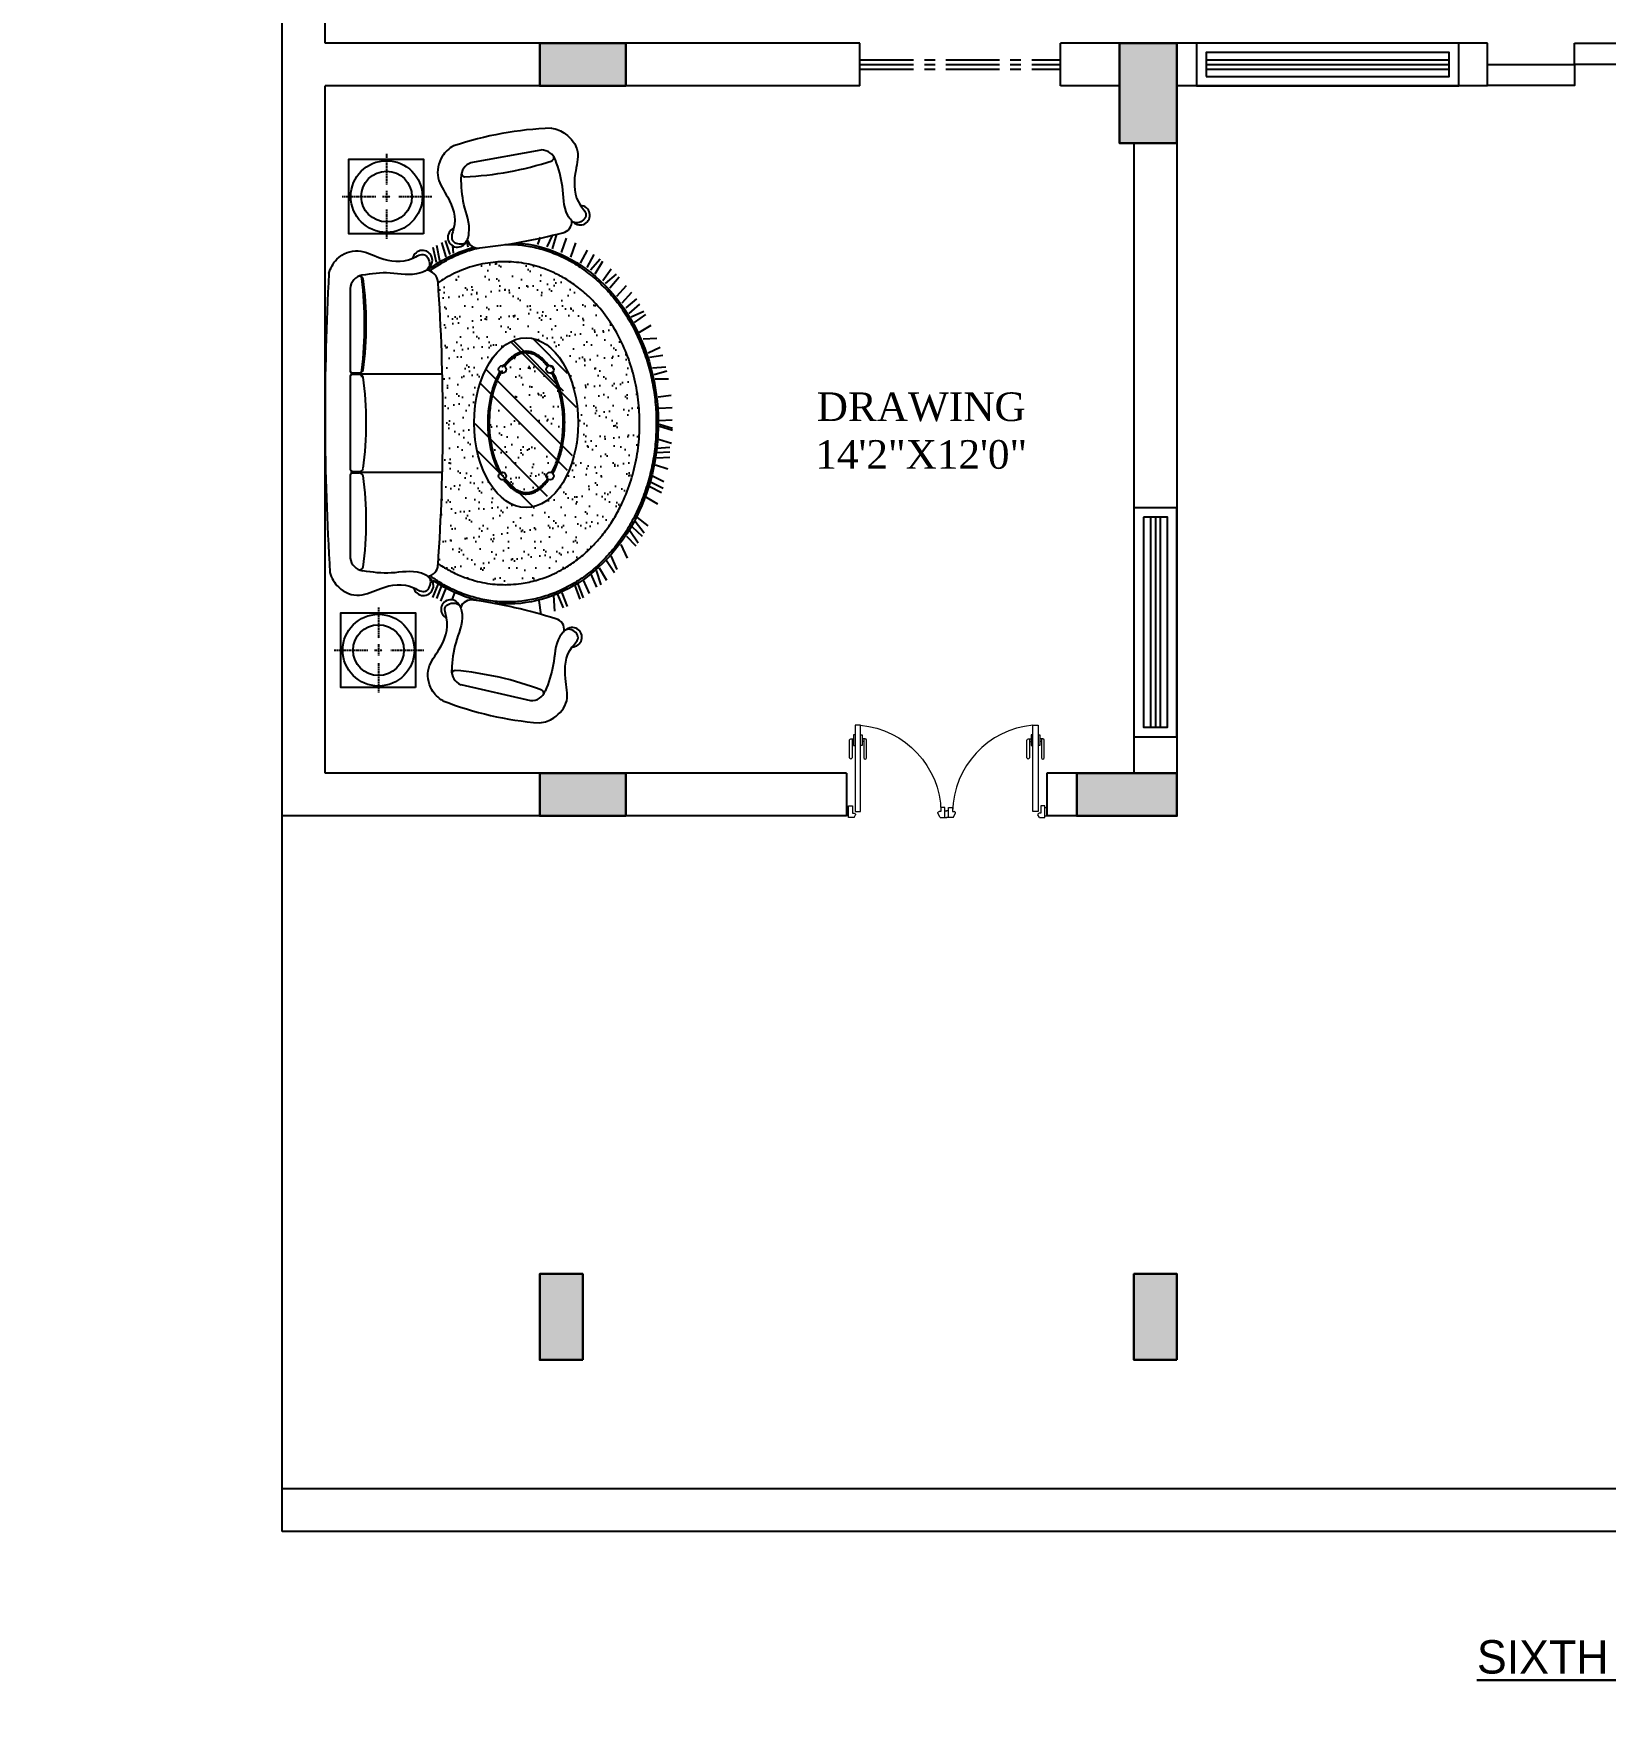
# Model space of a CAD drawing. Header units: inches. Extents: x 204954 to 440946, y -300749 to -143756.
# Drawn here: x 223114 to 223443.4, y -148414.3 to -148063.8 of the extents above; entities that cross this region are included whole.
import ezdxf

# ---------------------------------------------------------------- set-up
doc = ezdxf.new("R2010")
doc.units = ezdxf.units.IN
doc.header["$LTSCALE"] = 9
doc.header["$MEASUREMENT"] = 0
doc.linetypes.add('CENTER', pattern=[2, 1.25, -0.25, 0.25, -0.25])
doc.linetypes.add('DASHED', pattern=[0.75, 0.5, -0.25])
for name, color, linetype in [('2D', 7, 'Continuous'), ('beam framing', 91, 'Continuous'), ('PLAN_FURNITUE', 7, 'Continuous')]:
    doc.layers.add(name, color=color, linetype=linetype)
for name, color, linetype, lineweight in [('COLUMNS', 1, 'Continuous', 30), ('PUERTAS', 40, 'Continuous', 15), ('PUERTAS MADERA', 37, 'Continuous', 13)]:
    doc.layers.add(name, color=color, linetype=linetype, lineweight=lineweight)
doc.layers.add('Hatch', color=7, linetype='Continuous', lineweight=15, true_color=0xa3a3a3)
doc.styles.add('outer', font='arial.ttf', dxfattribs={"height": 24})

# ---------------------------------------------------------------- blocks, each defined once
blk = doc.blocks.new('A$C31806C9B')
at = {"layer": 'Hatch'}
blk.add_hatch(color=256, dxfattribs=at).paths.add_polyline_path([(0, -21), (0, 0), (-12, 0), (-12, -21)])
at = {"layer": 'COLUMNS'}
blk.add_lwpolyline([(-12, 0), (0, 0), (0, -21), (-12, -21)], close=True, dxfattribs=at)
blk = doc.blocks.new('A$C00142961')
at = {"layer": 'Hatch'}
blk.add_hatch(color=256, dxfattribs=at).paths.add_polyline_path([(9, 0), (0, 0), (0, -21), (9, -21)])
at = {"layer": 'COLUMNS'}
blk.add_lwpolyline([(0, 0), (9, 0), (9, -21), (0, -21)], close=True, dxfattribs=at)
blk = doc.blocks.new('A$C5E2070FF')
at = {"layer": 'Hatch'}
blk.add_hatch(color=256, dxfattribs=at).paths.add_polyline_path([(18, -9), (18, 0), (0, 0), (0, -9)])
at = {"layer": 'COLUMNS'}
blk.add_lwpolyline([(18, 0), (18, -9), (0, -9), (0, 0)], close=True, dxfattribs=at)
blk = doc.blocks.new('dgfgf')
at = {"layer": 'PUERTAS', "color": 253}
for p, q in [((-4.11, 20.44), (-3.69, 20.44)), ((-0.94, 20.44), (-1.35, 20.44))]:
    blk.add_line(p, q, dxfattribs=at)
for points in [[(-4.11, 21.16), (-4.11, 16.12, -1), (-4.83, 16.12), (-4.83, 20.8, -0.414214), (-4.47, 21.16), (-3.69, 21.16)], [(-0.94, 21.16), (-0.94, 16.12, 1), (-0.22, 16.12), (-0.22, 20.8, 0.414214), (-0.58, 21.16), (-1.35, 21.16)]]:
    blk.add_lwpolyline(points, format="xyb", dxfattribs=at)
for points in [[(-3.24, 22.24), (-3.69, 22.24), (-3.69, 19.36), (-3.24, 19.36)], [(-1.8, 22.24), (-1.35, 22.24), (-1.35, 19.36), (-1.8, 19.36)]]:
    blk.add_lwpolyline(points, dxfattribs=at)
at = {"layer": 'PUERTAS MADERA'}
for p, q in [((-3.24, 24.85), (-1.8, 24.85)), ((-3.24, 1.63), (-3.24, 24.85)), ((-1.8, 24.85), (-1.8, 1.63)), ((-25.92, 1.8), (-26.46, 1.8)), ((-25.92, 2.7), (-24.84, 2.7)), ((-25.92, 0), (-25.92, 2.7)), ((-24.84, 2.7), (-24.84, 1.63)), ((-24.84, 1.63), (-24.39, 1.63)), ((-24.66, 0), (-24.04, 1.18)), ((-1.8, 1.63), (-3.24, 1.63)), ((-1.5, 0), (-1.88, 0.73)), ((-1.08, 1.18), (-1.53, 1.18)), ((-1.5, 0), (0, 0)), ((-1.08, 3.15), (-1.08, 1.18)), ((0, 3.15), (-1.08, 3.15)), ((0, 0), (0, 3.15)), ((0, 2.7), (0.54, 2.7)), ((0, 0.45), (0.54, 0.45)), ((-25.92, 0), (-26.46, 0)), ((-24.66, 0), (-25.92, 0))]:
    blk.add_line(p, q, dxfattribs=at)
at = {"layer": 'PUERTAS MADERA', "color": 251}
blk.add_arc((-1.08, 1.18), 23.77, 95.224, 178.9225, dxfattribs=at)
at = {"layer": 'PUERTAS MADERA'}
for centre, start, end in [((-24.39, 1.27), 345.0691, 90.0005), ((-1.53, 0.82), 90.0055, 194.9369)]:
    blk.add_arc(centre, 0.36, start, end, dxfattribs=at)
blk = doc.blocks.new('X6FYWEDM')
at = {"linetype": 'DASHED'}
for p, q in [((0, 86), (0, 286)), ((-83, 0), (-306, 0)), ((28, 0), (-26, 0)), ((0, -39), (0, 37)), ((297, 0), (72, 0)), ((0, -286), (0, -78))]:
    blk.add_line(p, q, dxfattribs=at)
blk.add_lwpolyline([(-247, 250), (253, 250), (253, -250), (-247, -250)], close=True)
for radius in [240, 170]:
    blk.add_circle((0, 0), radius)
blk = doc.blocks.new('RXI2KYE2')
at = {"layer": 'PLAN_FURNITUE'}
blk.add_blockref('X6FYWEDM', (0, 1), dxfattribs=at)
blk = doc.blocks.new('SF')
h = blk.add_hatch()
h.set_pattern_fill('AR-SAND', color=5, scale=70, style=0)
h.set_pattern_definition([(37.5, (-24149.07, -13552.19), (-4.40954, 134.87766), [0, -106.4, 0, -119, 0, -113.75]), (7.5, (-24149.07, -13552.2), (123.8844, 197.5502), [0, -57.4, 0, -95.9, 0, -36.75]), (327.5, (-24235.17, -13552.19), (217.98993, 0.39613), [0, -35, 0, -126, 0, -164.5]), (317.5, (-24235.17, -13552.2), (210.4289, 61.4373), [0, -17.5, 0, -82.6, 0, -94.5])])
edge = h.paths.add_edge_path()
edge.add_spline(control_points=[(1437, -1208), (1421, -1219), (1405, -1229), (1368, -1251), (1346, -1262), (1303, -1283), (1281, -1292), (1236, -1309), (1213, -1316), (1167, -1329), (1144, -1334), (1097, -1342), (1073, -1345), (1030, -1349), (1009, -1349), (989, -1349), (985, -1349), (982, -1349), (956, -1349), (934, -1348), (889, -1343), (867, -1340), (822, -1332), (801, -1326), (756, -1314), (733, -1306), (682, -1286), (653, -1273), (598, -1245), (571, -1229), (517, -1192), (491, -1172), (439, -1129), (415, -1106), (356, -1044), (323, -1003), (264, -918), (237, -873), (191, -778), (170, -729), (136, -629), (122, -577), (101, -472), (94, -419), (86, -311), (85, -257), (90, -150), (96, -96), (115, 9), (128, 61), (159, 163), (178, 213), (215, 291), (230, 320), (263, 378), (281, 406), (319, 460), (340, 486), (382, 535), (405, 559), (453, 604), (477, 625), (529, 664), (556, 682), (602, 710), (622, 720), (661, 740), (681, 749), (725, 766), (750, 775), (792, 787), (809, 791), (844, 799), (862, 802), (902, 808), (925, 810), (965, 812), (983, 813), (1018, 812), (1036, 811), (1076, 808), (1099, 805), (1144, 797), (1166, 792), (1211, 780), (1235, 772), (1286, 753), (1315, 741), (1369, 713), (1396, 698), (1426, 678), (1431, 675), (1435, 672)], knot_values=[2.652838, 2.652838, 2.652838, 2.652838, 2.712332, 2.712332, 2.786305, 2.786305, 2.860277, 2.860277, 2.93425, 2.93425, 3.008222, 3.008222, 3.080968, 3.080968, 3.14405, 3.14405, 3.14405, 3.154235, 3.154235, 3.223819, 3.223819, 3.293404, 3.293404, 3.362989, 3.362989, 3.436973, 3.436973, 3.533119, 3.533119, 3.629266, 3.629266, 3.732039, 3.732039, 3.834813, 3.834813, 3.992014, 3.992014, 4.149216, 4.149216, 4.306417, 4.306417, 4.463619, 4.463619, 4.62082, 4.62082, 4.778022, 4.778022, 4.935223, 4.935223, 5.092425, 5.092425, 5.249626, 5.249626, 5.349258, 5.349258, 5.44889, 5.44889, 5.548521, 5.548521, 5.648153, 5.648153, 5.747785, 5.747785, 5.847416, 5.847416, 5.914738, 5.914738, 5.982059, 5.982059, 6.062122, 6.062122, 6.117536, 6.117536, 6.172951, 6.172951, 6.242726, 6.242726, 6.297725, 6.297725, 6.352724, 6.352724, 6.42272, 6.42272, 6.492716, 6.492716, 6.568355, 6.568355, 6.663044, 6.663044, 6.757732, 6.757732, 6.774398, 6.774398, 6.774398, 6.774398], degree=3, periodic=0)
edge.add_arc((15278, -268), 13875, 176.1145, 183.8895, ccw=False)
edge = h.paths.add_edge_path(flags=16)
edge.add_ellipse((846, -272), major_axis=(0, -568), ratio=0.612225, start_angle=0, end_angle=360)
edge = h.paths.add_edge_path(flags=0)
edge.add_spline(control_points=[(694, 109), (696, 112), (699, 115), (709, 129), (718, 139), (732, 153), (737, 158), (749, 168), (755, 172), (766, 180), (772, 184), (785, 191), (792, 194), (804, 199), (808, 200), (818, 203), (824, 204), (835, 205), (840, 206), (846, 206), (849, 206), (853, 205), (861, 205), (865, 204), (874, 202), (879, 201), (889, 198), (895, 196), (908, 190), (914, 187), (928, 178), (936, 173), (949, 163), (954, 158), (964, 149), (968, 144), (980, 131), (986, 124), (994, 114), (995, 111), (997, 109)], knot_values=[5.587794, 5.587794, 5.587794, 5.587794, 5.619217, 5.619217, 5.733232, 5.733232, 5.809059, 5.809059, 5.884886, 5.884886, 5.960713, 5.960713, 6.059818, 6.059818, 6.125387, 6.125387, 6.204287, 6.204287, 6.283188, 6.283188, 6.283188, 6.337409, 6.337409, 6.400493, 6.400493, 6.463578, 6.463578, 6.54918, 6.54918, 6.634783, 6.634783, 6.738079, 6.738079, 6.804475, 6.804475, 6.870872, 6.870872, 6.955706, 6.955706, 6.978579, 6.978579, 6.978579, 6.978579], degree=3, periodic=0)
edge.add_arc((1005, 85), 25, 0, 108.2934, ccw=False)
edge.add_arc((1005, 85), 25, -43.2255, 0, ccw=False)
edge.add_spline(control_points=[(1023, 68), (1030, 55), (1037, 41), (1051, 12), (1057, -4), (1068, -36), (1073, -53), (1082, -87), (1086, -105), (1093, -142), (1096, -160), (1100, -198), (1101, -217), (1103, -255), (1103, -275), (1102, -313), (1101, -332), (1097, -370), (1095, -389), (1089, -426), (1085, -444), (1077, -479), (1072, -496), (1061, -529), (1055, -545), (1042, -575), (1035, -589), (1026, -606), (1025, -609), (1023, -612)], knot_values=[3.963802, 3.963802, 3.963802, 3.963802, 4.076035, 4.076035, 4.189252, 4.189252, 4.302469, 4.302469, 4.415686, 4.415686, 4.528902, 4.528902, 4.642119, 4.642119, 4.755336, 4.755336, 4.868552, 4.868552, 4.981769, 4.981769, 5.094986, 5.094986, 5.208203, 5.208203, 5.321419, 5.321419, 5.434636, 5.434636, 5.460974, 5.460974, 5.460974, 5.460974], degree=3, periodic=0)
edge.add_arc((1005, -629), 25, 0, 43.2256, ccw=False)
edge.add_arc((1005, -629), 25, -108.2937, 0, ccw=False)
edge.add_spline(control_points=[(997, -653), (992, -660), (986, -667), (976, -680), (971, -685), (960, -696), (955, -701), (943, -711), (936, -717), (922, -726), (915, -730), (902, -737), (896, -740), (883, -744), (877, -746), (864, -748), (858, -749), (848, -750), (844, -750), (836, -749), (832, -749), (823, -748), (818, -747), (806, -743), (798, -741), (783, -734), (776, -730), (760, -720), (752, -715), (739, -704), (734, -699), (723, -688), (717, -682), (706, -669), (700, -661), (694, -653)], knot_values=[8.729383, 8.729383, 8.729383, 8.729383, 8.802658, 8.802658, 8.872058, 8.872058, 8.941459, 8.941459, 9.03596, 9.03596, 9.125244, 9.125244, 9.214527, 9.214527, 9.303811, 9.303811, 9.393095, 9.393095, 9.45086, 9.45086, 9.508625, 9.508625, 9.580707, 9.580707, 9.684667, 9.684667, 9.788627, 9.788627, 9.892587, 9.892587, 9.965228, 9.965228, 10.037869, 10.037869, 10.120167, 10.120167, 10.120167, 10.120167], degree=3, periodic=0)
edge.add_arc((686, -629), 25, 180, 288.2938, ccw=False)
edge.add_arc((686, -629), 25, 136.7751, 180, ccw=False)
edge.add_spline(control_points=[(668, -612), (662, -601), (656, -590), (644, -565), (639, -551), (628, -523), (623, -508), (614, -477), (609, -459), (602, -424), (599, -406), (593, -369), (591, -350), (589, -313), (588, -294), (588, -255), (589, -236), (591, -198), (593, -178), (598, -141), (601, -122), (609, -86), (613, -69), (623, -34), (629, -18), (641, 14), (648, 29), (659, 52), (663, 60), (668, 68)], knot_values=[7.105399, 7.105399, 7.105399, 7.105399, 7.199047, 7.199047, 7.300177, 7.300177, 7.401307, 7.401307, 7.513152, 7.513152, 7.624996, 7.624996, 7.736841, 7.736841, 7.848686, 7.848686, 7.962701, 7.962701, 8.076716, 8.076716, 8.190731, 8.190731, 8.304746, 8.304746, 8.418761, 8.418761, 8.532777, 8.532777, 8.602564, 8.602564, 8.602564, 8.602564], degree=3, periodic=0)
edge.add_arc((686, 85), 25, 180, 223.2257, ccw=False)
edge.add_arc((686, 85), 25, 71.7068, 180, ccw=False)
edge = h.paths.add_edge_path(flags=0)
edge.add_line((639, -22), (1072, -455))
edge.add_spline(control_points=[(1072, -455), (1070, -463), (1068, -471), (1062, -494), (1057, -510), (1048, -535), (1044, -545), (1040, -555)], knot_values=[4.106981, 4.106981, 4.106981, 4.106981, 4.158229, 4.158229, 4.263549, 4.263549, 4.337555, 4.337555, 4.337555, 4.337555], degree=3, periodic=0)
edge.add_line((1040, -555), (611, -126))
edge.add_spline(control_points=[(611, -126), (609, -139), (607, -152), (603, -183), (601, -201), (599, -236), (598, -254), (598, -297), (599, -321), (603, -366), (606, -385), (612, -424), (616, -443), (623, -473), (626, -484), (630, -495)], knot_values=[7.558048, 7.558048, 7.558048, 7.558048, 7.640345, 7.640345, 7.747401, 7.747401, 7.854456, 7.854456, 8.001222, 8.001222, 8.121226, 8.121226, 8.24123, 8.24123, 8.317122, 8.317122, 8.317122, 8.317122], degree=3, periodic=0)
edge.add_line((630, -495), (871, -737))
edge.add_spline(control_points=[(871, -737), (870, -737), (868, -737), (864, -738), (860, -739), (855, -739), (853, -739), (851, -739)], knot_values=[9.453861, 9.453861, 9.453861, 9.453861, 9.477983, 9.477983, 9.527032, 9.527032, 9.560292, 9.560292, 9.560292, 9.560292], degree=3, periodic=0)
edge.add_line((851, -739), (641, -530))
edge.add_spline(control_points=[(641, -530), (638, -521), (635, -513), (631, -501), (631, -498), (630, -495)], knot_values=[8.317122, 8.317122, 8.317122, 8.317122, 8.378294, 8.378294, 8.398197, 8.398197, 8.398197, 8.398197], degree=3, periodic=0)
edge.add_spline(control_points=[(611, -126), (613, -118), (614, -110), (619, -87), (623, -73), (630, -46), (634, -34), (639, -22)], knot_values=[7.327861, 7.327861, 7.327861, 7.327861, 7.378932, 7.378932, 7.472239, 7.472239, 7.558048, 7.558048, 7.558048, 7.558048], degree=3, periodic=0)
for p, q in [((761, 918), (747, 1015)), ((499, 809), (464, 900)), ((521, 819), (486, 910)), ((606, 868), (572, 959)), ((637, 878), (598, 967)), ((662, 886), (657, 989)), ((1325, 865), (1340, 909)), ((1384, 835), (1419, 922)), ((1412, 819), (1447, 906)), ((1438, 812), (1473, 899)), ((378, 717), (347, 814)), ((413, 742), (374, 830)), ((464, 783), (425, 872)), ((1463, 787), (1471, 797)), ((280, 620), (238, 712)), ((308, 651), (255, 730)), ((358, 699), (309, 782)), ((212, 544), (170, 636)), ((116, 387), (56, 465)), ((137, 426), (69, 487)), ((152, 450), (97, 532)), ((175, 487), (111, 553)), ((102, 362), (31, 418)), ((43, 227), (-34, 272)), ((4, 81), (-76, 121)), ((9, 127), (-71, 167)), ((18, 156), (-61, 196)), ((-19, 10), (-102, 37)), ((-28, -36), (-115, -41)), ((-28, -72), (-115, -77)), ((-28, -102), (-115, -108)), ((-47, -248), (-133, -221)), ((-41, -162), (-128, -134)), ((-47, -263), (-133, -235)), ((-44, -287), (-131, -292)), ((-44, -369), (-131, -374)), ((-37, -445), (-124, -457)), ((-17, -566), (-107, -565)), ((-11, -595), (-96, -620)), ((0, -639), (-90, -645)), ((21, -711), (-68, -724)), ((30, -739), (-52, -777)), ((62, -833), (-29, -839)), ((86, -877), (9, -926)), ((120, -942), (45, -997)), ((142, -980), (57, -1019)), ((156, -1004), (85, -1065)), ((177, -1040), (105, -1101)), ((203, -1074), (139, -1145)), ((239, -1120), (174, -1191)), ((285, -1174), (224, -1249)), ((314, -1204), (240, -1267)), ((333, -1223), (277, -1303)), ((384, -1269), (332, -1353)), ((416, -1295), (350, -1368)), ((437, -1311), (390, -1399)), ((483, -1341), (436, -1428)), ((547, -1380), (514, -1477)), ((609, -1412), (576, -1508)), ((669, -1436), (641, -1535)), ((706, -1449), (670, -1526)), ((1235, -1447), (1244, -1493)), ((1332, -1408), (1336, -1455)), ((1355, -1398), (1385, -1492)), ((1381, -1383), (1411, -1478)), ((1423, -1356), (1444, -1458)), ((1447, -1344), (1468, -1446)), ((768, -1466), (749, -1514))]:
    blk.add_line(p, q)
at = {"color": 8}
for p, q in [((803, 286), (1167, -78)), ((702, 222), (1188, -264)), ((569, 48), (1149, -532)), ((536, -50), (1112, -626)), ((509, -374), (945, -810)), ((596, -484), (929, -818)), ((568, -602), (795, -828))]:
    blk.add_line(p, q, dxfattribs=at)
for centre in [(686, 85), (1005, 85), (686, -629), (1005, -629)]:
    blk.add_circle(centre, 25)
at = {"extrusion": (0, 0, -1)}
for start_param, end_param in [(0.059359, 3.655453), (5.730448, 6.055456)]:
    blk.add_ellipse((970, -268), major_axis=(0, -1210), ratio=0.833333, start_param=start_param, end_param=end_param, dxfattribs=at)
blk.add_ellipse((846, -272), major_axis=(0, -568), ratio=0.612225)
for points, knots in [([(988, -1465), (985, -1465), (982, -1465), (977, -1465), (973, -1465), (970, -1465), (947, -1465), (925, -1465), (866, -1460), (829, -1454), (757, -1439), (721, -1428), (651, -1403), (616, -1388), (549, -1354), (516, -1334), (452, -1291), (421, -1267), (361, -1216), (332, -1188), (277, -1129), (251, -1098), (202, -1032), (180, -997), (137, -925), (117, -887), (82, -810), (66, -770), (37, -688), (25, -646), (4, -561), (-4, -518), (-17, -431), (-21, -387), (-26, -299), (-26, -254), (-22, -166), (-19, -122), (-7, -34), (1, 9), (21, 95), (33, 137), (60, 219), (76, 259), (111, 337), (130, 375), (172, 448), (194, 483), (242, 550), (268, 581), (322, 641), (350, 669), (410, 722), (440, 746), (504, 790), (537, 810), (604, 846), (639, 861), (709, 888), (744, 898), (816, 915), (853, 921), (926, 928), (962, 929), (1036, 927), (1072, 923), (1145, 911), (1181, 902), (1252, 880), (1287, 867), (1356, 836), (1389, 818), (1445, 784), (1467, 769), (1489, 752)], [6.265193, 6.265193, 6.265193, 6.265193, 6.273375, 6.273375, 6.283185, 6.283185, 6.283185, 6.351484, 6.351484, 6.462289, 6.462289, 6.573094, 6.573094, 6.683899, 6.683899, 6.794704, 6.794704, 6.905509, 6.905509, 7.016314, 7.016314, 7.127119, 7.127119, 7.237924, 7.237924, 7.348729, 7.348729, 7.459534, 7.459534, 7.570338, 7.570338, 7.681143, 7.681143, 7.791948, 7.791948, 7.902753, 7.902753, 8.013558, 8.013558, 8.124363, 8.124363, 8.235168, 8.235168, 8.345973, 8.345973, 8.456778, 8.456778, 8.567583, 8.567583, 8.678388, 8.678388, 8.789193, 8.789193, 8.899998, 8.899998, 9.010803, 9.010803, 9.121608, 9.121608, 9.232412, 9.232412, 9.343217, 9.343217, 9.454022, 9.454022, 9.564827, 9.564827, 9.675632, 9.675632, 9.786437, 9.786437, 9.897242, 9.897242, 9.973676, 9.973676, 9.973676, 9.973676]), ([(1435, 672), (1431, 675), (1426, 678), (1396, 698), (1369, 713), (1315, 741), (1286, 753), (1235, 772), (1211, 780), (1166, 792), (1144, 797), (1099, 805), (1076, 808), (1036, 811), (1018, 812), (983, 813), (965, 812), (925, 810), (902, 808), (862, 802), (844, 799), (809, 791), (792, 787), (750, 775), (725, 766), (681, 749), (661, 740), (622, 720), (602, 710), (556, 682), (529, 664), (477, 625), (453, 604), (405, 559), (382, 535), (340, 486), (319, 460), (281, 406), (263, 378), (230, 320), (215, 291), (178, 213), (159, 163), (128, 61), (115, 9), (96, -96), (90, -150), (85, -257), (86, -311), (94, -419), (101, -472), (122, -577), (136, -629), (170, -729), (191, -778), (237, -873), (264, -918), (323, -1003), (356, -1044), (415, -1106), (439, -1129), (491, -1172), (517, -1192), (571, -1229), (598, -1245), (653, -1273), (682, -1286), (733, -1306), (756, -1314), (801, -1326), (822, -1332), (867, -1340), (889, -1343), (934, -1348), (956, -1349), (982, -1349), (985, -1349), (989, -1349), (1009, -1349), (1030, -1349), (1073, -1345), (1097, -1342), (1144, -1334), (1167, -1329), (1213, -1316), (1236, -1309), (1281, -1292), (1303, -1283), (1346, -1262), (1368, -1251), (1405, -1229), (1421, -1219), (1437, -1208)], [2.652838, 2.652838, 2.652838, 2.652838, 2.669503, 2.669503, 2.764192, 2.764192, 2.858881, 2.858881, 2.93452, 2.93452, 3.004516, 3.004516, 3.074512, 3.074512, 3.129511, 3.129511, 3.184509, 3.184509, 3.254285, 3.254285, 3.309699, 3.309699, 3.365114, 3.365114, 3.445177, 3.445177, 3.512498, 3.512498, 3.579819, 3.579819, 3.679451, 3.679451, 3.779083, 3.779083, 3.878714, 3.878714, 3.978346, 3.978346, 4.077978, 4.077978, 4.177609, 4.177609, 4.334811, 4.334811, 4.492012, 4.492012, 4.649214, 4.649214, 4.806415, 4.806415, 4.963617, 4.963617, 5.120818, 5.120818, 5.27802, 5.27802, 5.435221, 5.435221, 5.592423, 5.592423, 5.695196, 5.695196, 5.797969, 5.797969, 5.894116, 5.894116, 5.990263, 5.990263, 6.064247, 6.064247, 6.133832, 6.133832, 6.203416, 6.203416, 6.273001, 6.273001, 6.283185, 6.283185, 6.283185, 6.346268, 6.346268, 6.419014, 6.419014, 6.492986, 6.492986, 6.566959, 6.566959, 6.640931, 6.640931, 6.714904, 6.714904, 6.774398, 6.774398, 6.774398, 6.774398]), ([(997, 109), (995, 111), (994, 114), (986, 124), (980, 131), (968, 144), (964, 149), (954, 158), (949, 163), (936, 173), (928, 178), (914, 187), (908, 190), (895, 196), (889, 198), (879, 201), (874, 202), (865, 204), (861, 205), (853, 205), (849, 206), (846, 206), (840, 206), (835, 205), (824, 204), (818, 203), (808, 200), (804, 199), (792, 194), (785, 191), (772, 184), (766, 180), (755, 172), (749, 168), (737, 158), (732, 153), (718, 139), (709, 129), (699, 115), (696, 112), (694, 109)], [5.587794, 5.587794, 5.587794, 5.587794, 5.610667, 5.610667, 5.695501, 5.695501, 5.761898, 5.761898, 5.828294, 5.828294, 5.93159, 5.93159, 6.017193, 6.017193, 6.102795, 6.102795, 6.16588, 6.16588, 6.228964, 6.228964, 6.283185, 6.283185, 6.283185, 6.362086, 6.362086, 6.440986, 6.440986, 6.506555, 6.506555, 6.60566, 6.60566, 6.681487, 6.681487, 6.757314, 6.757314, 6.833141, 6.833141, 6.947156, 6.947156, 6.978579, 6.978579, 6.978579, 6.978579]), ([(988, 104), (983, 111), (978, 118), (966, 131), (960, 138), (949, 149), (944, 153), (934, 162), (928, 166), (917, 174), (911, 177), (899, 183), (894, 185), (884, 189), (879, 191), (869, 193), (865, 194), (857, 195), (854, 195), (849, 196), (847, 196), (846, 196), (841, 196), (836, 195), (825, 194), (819, 193), (808, 190), (804, 188), (795, 185), (790, 182), (779, 177), (772, 172), (758, 163), (751, 157), (737, 144), (730, 137), (717, 123), (711, 116), (705, 107), (704, 106), (703, 104)], [5.590793, 5.590793, 5.590793, 5.590793, 5.665734, 5.665734, 5.748799, 5.748799, 5.820861, 5.820861, 5.892923, 5.892923, 5.983267, 5.983267, 6.0581, 6.0581, 6.132933, 6.132933, 6.207766, 6.207766, 6.255128, 6.255128, 6.283185, 6.283185, 6.283185, 6.358901, 6.358901, 6.453452, 6.453452, 6.520874, 6.520874, 6.588297, 6.588297, 6.685723, 6.685723, 6.783148, 6.783148, 6.880574, 6.880574, 6.960508, 6.960508, 6.975581, 6.975581, 6.975581, 6.975581]), ([(668, 68), (663, 60), (659, 52), (648, 29), (641, 14), (629, -18), (623, -34), (613, -69), (609, -86), (601, -122), (598, -141), (593, -178), (591, -198), (589, -236), (588, -255), (588, -294), (589, -313), (591, -350), (593, -369), (599, -406), (602, -424), (609, -459), (614, -477), (623, -508), (628, -523), (639, -551), (644, -565), (656, -590), (662, -601), (668, -612)], [7.105399, 7.105399, 7.105399, 7.105399, 7.175186, 7.175186, 7.289202, 7.289202, 7.403217, 7.403217, 7.517232, 7.517232, 7.631247, 7.631247, 7.745262, 7.745262, 7.859277, 7.859277, 7.971122, 7.971122, 8.082967, 8.082967, 8.194811, 8.194811, 8.306656, 8.306656, 8.407786, 8.407786, 8.508916, 8.508916, 8.602564, 8.602564, 8.602564, 8.602564]), ([(676, 63), (675, 60), (673, 57), (665, 43), (660, 31), (649, 7), (644, -6), (635, -32), (631, -45), (623, -73), (619, -87), (611, -122), (608, -144), (603, -183), (601, -201), (599, -236), (598, -254), (598, -297), (599, -321), (603, -366), (606, -385), (612, -424), (616, -443), (624, -476), (628, -490), (637, -518), (642, -531), (652, -557), (657, -569), (667, -590), (672, -598), (676, -606)], [7.108002, 7.108002, 7.108002, 7.108002, 7.133749, 7.133749, 7.227056, 7.227056, 7.320363, 7.320363, 7.41367, 7.41367, 7.506977, 7.506977, 7.640345, 7.640345, 7.747401, 7.747401, 7.854456, 7.854456, 8.001222, 8.001222, 8.121226, 8.121226, 8.24123, 8.24123, 8.337025, 8.337025, 8.43282, 8.43282, 8.528615, 8.528615, 8.599958, 8.599958, 8.599958, 8.599958]), ([(1015, -606), (1017, -602), (1020, -598), (1026, -585), (1031, -576), (1041, -553), (1046, -539), (1057, -510), (1062, -494), (1070, -463), (1074, -447), (1081, -413), (1084, -397), (1088, -362), (1090, -345), (1092, -310), (1093, -292), (1093, -257), (1093, -239), (1090, -199), (1088, -176), (1081, -131), (1077, -110), (1067, -67), (1061, -47), (1048, -8), (1040, 10), (1027, 40), (1021, 52), (1015, 63)], [3.966407, 3.966407, 3.966407, 3.966407, 4.004369, 4.004369, 4.075667, 4.075667, 4.180987, 4.180987, 4.286307, 4.286307, 4.391626, 4.391626, 4.496946, 4.496946, 4.602266, 4.602266, 4.707586, 4.707586, 4.812905, 4.812905, 4.950245, 4.950245, 5.087585, 5.087585, 5.224925, 5.224925, 5.362265, 5.362265, 5.458369, 5.458369, 5.458369, 5.458369]), ([(1023, -612), (1025, -609), (1026, -606), (1035, -589), (1042, -575), (1055, -545), (1061, -529), (1072, -496), (1077, -479), (1085, -444), (1089, -426), (1095, -389), (1097, -370), (1101, -332), (1102, -313), (1103, -275), (1103, -255), (1101, -217), (1100, -198), (1096, -160), (1093, -142), (1086, -105), (1082, -87), (1073, -53), (1068, -36), (1057, -4), (1051, 12), (1037, 41), (1030, 55), (1023, 68)], [3.963802, 3.963802, 3.963802, 3.963802, 3.99014, 3.99014, 4.103357, 4.103357, 4.216574, 4.216574, 4.329791, 4.329791, 4.443007, 4.443007, 4.556224, 4.556224, 4.669441, 4.669441, 4.782657, 4.782657, 4.895874, 4.895874, 5.009091, 5.009091, 5.122308, 5.122308, 5.235524, 5.235524, 5.348741, 5.348741, 5.460974, 5.460974, 5.460974, 5.460974]), ([(694, -653), (700, -661), (706, -669), (717, -682), (723, -688), (734, -699), (739, -704), (752, -715), (760, -720), (776, -730), (783, -734), (798, -741), (806, -743), (818, -747), (823, -748), (832, -749), (836, -749), (844, -750), (848, -750), (858, -749), (864, -748), (877, -746), (883, -744), (896, -740), (902, -737), (915, -730), (922, -726), (936, -717), (943, -711), (955, -701), (960, -696), (971, -685), (976, -680), (986, -667), (992, -660), (997, -653)], [8.729383, 8.729383, 8.729383, 8.729383, 8.811681, 8.811681, 8.884322, 8.884322, 8.956963, 8.956963, 9.060923, 9.060923, 9.164883, 9.164883, 9.268843, 9.268843, 9.340925, 9.340925, 9.39869, 9.39869, 9.456455, 9.456455, 9.545739, 9.545739, 9.635022, 9.635022, 9.724306, 9.724306, 9.81359, 9.81359, 9.908091, 9.908091, 9.977492, 9.977492, 10.046892, 10.046892, 10.120167, 10.120167, 10.120167, 10.120167]), ([(703, -648), (708, -656), (714, -663), (726, -676), (731, -682), (742, -693), (747, -698), (760, -708), (767, -713), (780, -721), (787, -725), (799, -730), (805, -732), (815, -735), (819, -737), (827, -738), (832, -739), (840, -739), (844, -740), (851, -739), (854, -739), (860, -739), (864, -738), (873, -736), (879, -735), (892, -730), (898, -728), (911, -721), (918, -717), (931, -708), (938, -702), (951, -691), (956, -686), (967, -674), (973, -668), (982, -657), (985, -653), (988, -648)], [8.732382, 8.732382, 8.732382, 8.732382, 8.814952, 8.814952, 8.889794, 8.889794, 8.964635, 8.964635, 9.063566, 9.063566, 9.154169, 9.154169, 9.241634, 9.241634, 9.307113, 9.307113, 9.372592, 9.372592, 9.438071, 9.438071, 9.48712, 9.48712, 9.536169, 9.536169, 9.631232, 9.631232, 9.726295, 9.726295, 9.821358, 9.821358, 9.916421, 9.916421, 9.992599, 9.992599, 10.068778, 10.068778, 10.117167, 10.117167, 10.117167, 10.117167]), ([(1491, -1288), (1463, -1309), (1434, -1328), (1372, -1364), (1338, -1382), (1269, -1411), (1233, -1424), (1190, -1436), (1163, -1441), (1156, -1443)], [12.0143527, 12.0143527, 12.0143527, 12.0143527, 12.1133406, 12.1133406, 12.2241456, 12.2241456, 12.3349505, 12.3349505, 12.3582972, 12.3582972, 12.3582972, 12.3582972])]:
    blk.add_open_spline(points, degree=3, knots=knots)
at = {"layer": '2D', "color": 5, "linetype": 'ByBlock'}
for p, q in [((1283, 1482), (817, 1589)), ((2024, 83), (2024, 636)), ((2024, -577), (2024, 36)), ((2024, -1172), (2024, -624)), ((1216, -2013), (745, -2098))]:
    blk.add_line(p, q, dxfattribs=at)
at = {"layer": '2D', "color": 5}
for p, q in [((2021, 60), (1409, 60)), ((2006, 54), (1962, 54)), ((2006, 64), (1964, 64)), ((2021, -600), (1408, -600)), ((2006, -605), (1962, -605)), ((2006, -596), (1964, -596))]:
    blk.add_line(p, q, dxfattribs=at)
for centre, radius, start, end in [((576, -541), 2286, 68.7759, 85.5097), ((811, 1489), 99.9, 86.9227, 158.422), ((755, 1542), 26.7, 164.9273, 238.2893), ((1504, 3526), 2147, 249.1789, 265.1067), ((1245, 1390), 99.9, 355.8635, 67.3628), ((1318, 1413), 26.7, 275.9963, 341.3283), ((1318, 1413), 26.7, 275.9963, 341.3283), ((537, 1164), 64.7, 89.6807, 313.0883), ((664, 1113), 73.4, 171.6935, 257.0168), ((1712, 4434), 3556, 252.5899, 261.6956), ((1351, 978), 64.7, 201.1973, 64.6049), ((1214, 988), 73.4, 257.2687, 342.592), ((1533, 819), 66.7, 12.5379, 235.9455), ((15278, -268), 13875, 176.0823, 183.9177), ((1512, 680), 75.7, 94.5508, 179.874), ((4127, 389), 2211, 172.0361, 187.9639), ((1963, 687), 27.5, 87.7845, 161.1465), ((1923, 618), 103, 9.78, 81.2793), ((-14899, -331), 17091, 356.8487, 3.5669), ((4127, -271), 2211, 172.0361, 187.9639), ((1963, 92), 27.5, 198.8535, 272.2155), ((1963, 27), 27.5, 87.7845, 161.1465), ((2006, 83), 18.6, 270, 0), ((2006, 36), 18.6, 0, 90), ((4127, -930), 2211, 172.0361, 187.9639), ((4553, -930), 2626, 173.2999, 186.7001), ((1963, -568), 27.5, 198.8535, 272.2155), ((1963, -633), 27.5, 87.7845, 161.1465), ((1964, -577), 18.6, 180, 270), ((1964, -624), 18.6, 90, 180), ((2006, -577), 18.6, 270, 0), ((2006, -624), 18.6, 0, 90), ((1526, -1204), 91.3, 187.4275, 261.4441), ((1930, -1167), 93, 279.3317, 357.8236), ((1540, -1359), 66.7, 124.0545, 347.4621), ((1963, -1227), 27.5, 198.8535, 272.2155), ((1964, -1236), 18.6, 180, 270), ((1513, -4981), 3556, 95.7586, 104.8642), ((1169, -1515), 73.4, 14.8622, 100.1854), ((1306, -1512), 64.7, 292.8493, 156.2569), ((614, -1616), 73.4, 100.4373, 185.7606), ((484, -1661), 64.7, 44.3659, 267.7735), ((1346, -4064), 2147, 92.3475, 108.2753), ((1181, -1919), 99.9, 290.0914, 1.5907), ((1254, -1945), 26.7, 16.1258, 81.4579), ((1254, -1945), 26.7, 16.1258, 81.4579), ((744, -1998), 99.9, 199.0321, 270.5314), ((686, -2049), 26.7, 119.1649, 192.5269), ((599, 41), 2286, 271.9445, 288.6783)]:
    blk.add_arc(centre, radius, start, end, dxfattribs=at)
for points, knots in [([(755, 1737), (720, 1736), (640, 1700), (552, 1599), (594, 1419), (584, 1265), (471, 1161), (566, 1087), (656, 1196), (652, 1348), (695, 1468), (719, 1526)], [0, 0, 0, 0, 111.734235, 285.4881, 452.499976, 690.410878, 777.662874, 864.648188, 947.778456, 1165.168323, 1370.407822, 1370.407822, 1370.407822, 1370.407822]), ([(1403, 1589), (1435, 1573), (1498, 1504), (1517, 1367), (1410, 1232), (1352, 1089), (1409, 946), (1292, 921), (1258, 1059), (1327, 1194), (1341, 1321), (1344, 1383)], [0, 0, 0, 0, 111.734235, 285.4881, 452.499976, 690.410878, 777.662874, 864.648188, 947.778456, 1165.168323, 1370.407822, 1370.407822, 1370.407822, 1370.407822]), ([(2159, 732), (2150, 767), (2095, 856), (1962, 904), (1802, 821), (1645, 795), (1515, 885), (1463, 773), (1593, 708), (1744, 746), (1875, 730), (1938, 720)], [0, 0, 0, 0, 111.734235, 285.4881, 452.499976, 690.410878, 777.662874, 864.648188, 947.778456, 1165.168323, 1370.407822, 1370.407822, 1370.407822, 1370.407822]), ([(2166, -1271), (2157, -1306), (2107, -1395), (1969, -1443), (1809, -1360), (1653, -1334), (1522, -1424), (1470, -1312), (1600, -1247), (1751, -1285), (1882, -1270), (1945, -1259)], [0, 0, 0, 0, 111.734235, 285.4881, 452.499976, 690.410878, 777.662874, 864.648188, 947.778456, 1165.168323, 1369.776533, 1369.776533, 1369.776533, 1369.776533]), ([(1331, -2125), (1363, -2110), (1429, -2044), (1454, -1908), (1354, -1768), (1302, -1623), (1365, -1483), (1249, -1452), (1210, -1588), (1272, -1726), (1280, -1854), (1281, -1916)], [0, 0, 0, 0, 111.734235, 285.4881, 452.499976, 690.410878, 777.662874, 864.648188, 947.778456, 1165.168323, 1370.407822, 1370.407822, 1370.407822, 1370.407822]), ([(677, -2244), (642, -2241), (563, -2201), (480, -2097), (530, -1918), (527, -1764), (418, -1655), (517, -1586), (601, -1699), (591, -1850), (629, -1972), (650, -2031)], [0, 0, 0, 0, 111.734235, 285.4881, 452.499976, 690.410878, 777.662874, 864.648188, 947.778456, 1165.168323, 1370.407822, 1370.407822, 1370.407822, 1370.407822])]:
    blk.add_open_spline(points, degree=3, knots=knots, dxfattribs=at)
for p in [(1834, 1250), (1780, -1787)]:
    blk.add_blockref('RXI2KYE2', p)

msp = doc.modelspace()

# ---------------------------------------------------------------- linework, layer by layer
at = {"layer": 'beam framing', "color": 1}
for p, q in [((223166.07663, -148377.83748), (223166.07663, -147522.83748)), ((223175.07663, -148065.83748), (223175.07663, -147905.20105)), ((223287.1607, -148065.83748), (223175.07663, -148065.83748)), ((223287.1607, -148074.83748), (223287.1607, -148065.83748)), ((223418.66369, -148065.83748), (223329.1607, -148065.83748)), ((223329.1607, -148074.83748), (223329.1607, -148065.83748)), ((223353.57665, -148065.83748), (223353.57664, -148227.83748)), ((223418.66369, -148074.83748), (223418.66369, -148065.83748)), ((223175.07663, -148218.83748), (223175.07663, -148074.83748)), ((223287.1607, -148074.83748), (223175.07663, -148074.83748)), ((223341.57665, -148074.83748), (223329.1607, -148074.83748)), ((223418.66369, -148074.83748), (223353.57665, -148074.83748)), ((223344.57664, -148086.83748), (223344.57664, -148218.83748)), ((223284.34775, -148218.83748), (223175.07663, -148218.83748)), ((223284.34775, -148218.83747), (223284.34775, -148227.83747)), ((223344.57664, -148218.83748), (223326.34775, -148218.83748)), ((223326.34775, -148218.83748), (223326.34775, -148227.83748)), ((223284.34775, -148227.83747), (223166.07663, -148227.83747)), ((223353.57664, -148227.83748), (223326.34775, -148227.83748)), ((223721.0766, -148368.83748), (223166.07663, -148368.83748)), ((223730.0766, -148377.83748), (223166.07663, -148377.83748))]:
    msp.add_line(p, q, dxfattribs=at)
at = {"layer": 'beam framing', "color": 46, "linetype": 'CENTER'}
for p, q in [((223287.1607, -148069.33748), (223329.1607, -148069.33748)), ((223287.1607, -148070.33748), (223329.1607, -148070.33748)), ((223287.1607, -148071.33748), (223329.1607, -148071.33748))]:
    msp.add_line(p, q, dxfattribs=at)
at = {"layer": 'beam framing', "color": 4}
for p, q in [((223359.6942, -148069.33748), (223410.63582, -148069.33748)), ((223359.6942, -148070.33748), (223410.63582, -148070.33748)), ((223359.6942, -148071.33748), (223410.63582, -148071.33748)), ((223348.07664, -148165.22702), (223348.07664, -148209.22702)), ((223349.07664, -148165.22702), (223349.07664, -148209.22702)), ((223350.07664, -148165.22702), (223350.07664, -148209.22702))]:
    msp.add_line(p, q, dxfattribs=at)
at = {"layer": 'beam framing', "color": 5}
for points in [[(223357.6942, -148074.83748), (223412.63582, -148074.83748), (223412.63582, -148065.83748), (223357.6942, -148065.83748)], [(223359.6942, -148072.83748), (223410.63582, -148072.83748), (223410.63582, -148067.83748), (223359.6942, -148067.83748)], [(223344.57664, -148163.22702), (223344.57664, -148211.22702), (223353.57664, -148211.22702), (223353.57664, -148163.22702)], [(223346.57664, -148165.22702), (223346.57664, -148209.22702), (223351.57664, -148209.22702), (223351.57664, -148165.22702)]]:
    msp.add_lwpolyline(points, close=True, dxfattribs=at)
at = {"layer": 'beam framing', "color": 6}
for points in [[(223436.90757, -148065.83748), (223454.66369, -148065.83748), (223454.66369, -148070.33748), (223436.90757, -148070.33748)], [(223418.66369, -148070.33748), (223436.90757, -148070.33748), (223436.90757, -148074.76889), (223418.66369, -148074.76889)]]:
    msp.add_lwpolyline(points, close=True, dxfattribs=at)
at = {"layer": 'beam framing', "color": 1}
msp.add_circle((221267.41484, -148374.87), 4304.54104, dxfattribs=at)

# ---------------------------------------------------------------- block references
at = {"xscale": 0.03130345746242198, "yscale": 0.03130345746242198, "zscale": 0.03130345746242198, "rotation": 180}
msp.add_blockref('SF', (223243.69799, -148153.92769), dxfattribs=at)
at = {"yscale": 0.779444473427368, "zscale": 0.779444473427368}
for p, xscale in [((223284.76865, -148228.18924), -0.779444473427368), ((223325.92684, -148228.18924), 0.779444473427368)]:
    msp.add_blockref('dgfgf', p, dxfattribs=dict(at, xscale=xscale))
at = {"layer": 'beam framing'}
for name, p in [('A$C5E2070FF', (223220.07664, -148065.83748)), ('A$C31806C9B', (223353.57665, -148065.83748)), ('A$C5E2070FF', (223220.07664, -148218.83748))]:
    msp.add_blockref(name, p, dxfattribs=at)
at = {"layer": 'beam framing', "rotation": 270}
for name, p in [('A$C00142961', (223353.57664, -148218.83748)), ('A$C5E2070FF', (223229.07664, -148323.83748)), ('A$C5E2070FF', (223353.57661, -148323.83748))]:
    msp.add_blockref(name, p, dxfattribs=at)

# ---------------------------------------------------------------- texts
at = {"color": 7, "lineweight": 30, "ltscale": 16, "attachment_point": 5, "style": 'outer'}
for s, insert, char_height in [('\\A1;{\\fTimes New Roman|b0|i0|c0|p18;\\C256;DRAWING\\P14\'2"X12\'0"}', (223300.00734, -148147.11392), 6), ('\\A1;{\\fBankGothic Lt BT|b0|i0|c0|p34;\\L\\C256;SIXTH FLOOR}', (223447.65182, -148404.13412), 7)]:
    msp.add_mtext(s, dxfattribs=dict(at, insert=insert, char_height=char_height))

doc.saveas('drawing.dxf')
